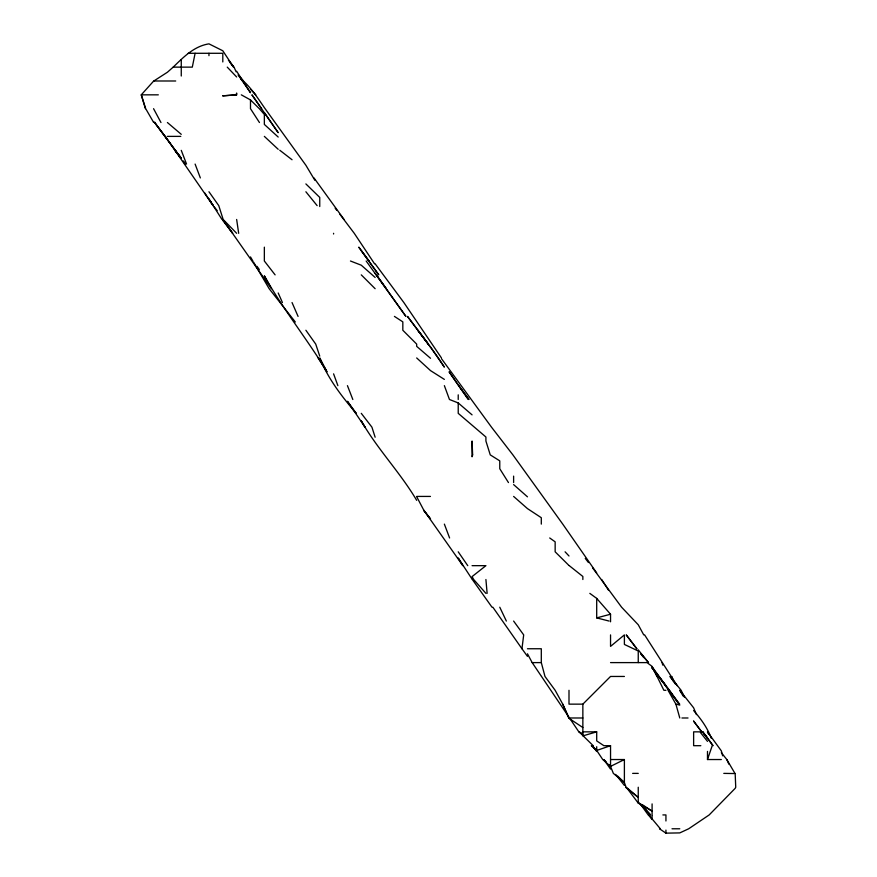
<?xml version="1.0" encoding="UTF-8"?>
<svg xmlns="http://www.w3.org/2000/svg" width="877" height="877" viewBox="0 0 877 877"><rect width="100%" height="100%" fill="white"/><g stroke="black" fill="none" stroke-linecap="round" stroke-linejoin="round"><path stroke-width="1.32" d="M527.461 656.358L521.958 648.75L523.69 634.904L513.615 621.059M195.111 53.289L192.304 67.134L173.186 67.134L167.408 72.243L153.563 81.155L141.263 94.837L145.418 108.682M236.121 94.837L236.647 93.05L236.647 94.837L222.802 95.834L236.647 94.837M721.332 759.537L707.487 759.537L712.212 745.691M568.998 690.298L568.998 704.143L582.854 704.143L610.545 676.452L624.391 676.452M173.186 67.134C183.534 57.137 194.003 46.218 208.956 43.85L222.802 50.767L233.589 67.134L230.267 62.881M596.7 751.49L592.304 745.691L596.7 750.46L602.74 759.537L610.545 766.399L624.391 759.537L624.391 782.547L626.123 787.239M541.504 676.452L578.842 731.846L582.854 734.29L579.072 731.846L593.192 745.691L591.35 745.691L596.7 750.46L610.545 745.691L610.545 766.399L613.352 773.382L624.391 782.547L617.715 776.134M610.545 745.691L603.891 745.691L596.7 740.901L596.7 731.846L582.854 735.88L582.854 704.143M589.826 593.367L596.7 598.399L596.7 617.89L610.545 614.229L610.545 621.804M652.093 819.447L648.783 814.93L660.326 828.776L659.504 828.776L665.939 833.15L679.785 832.898L688.686 828.776L709.186 814.93L735.178 788.346L735.737 787.239L735.178 773.558L723.788 773.382M188.182 53.289L222.802 53.289L222.802 61.949M153.924 80.991L175.707 80.991M158.32 94.837L141.263 94.837L145.703 108.682L153.563 122.309L155.152 122.528L153.563 122.309M167.408 136.384L180.783 136.384M416.674 496.426L430.443 496.426M472.067 565.665L485.913 565.665L472.067 576.617L473.679 579.511L485.913 593.367M527.461 648.75L541.306 648.75L541.306 662.606L544.979 676.452L555.152 690.298L562.738 704.143L568.482 716.838M527.461 653.793L532.175 662.606L541.306 662.606M610.545 662.606L647.029 662.606L652.093 666.399L663.878 690.298L665.939 690.298M568.998 717.989L582.854 717.989M681.944 717.989L688.028 717.989M582.854 731.846L596.7 731.846M700.833 745.691L693.63 745.691L693.63 731.846L699.912 731.846L707.487 741.372M610.545 759.537L624.391 759.537M632.646 773.382L638.248 773.382M662.88 814.93L665.939 814.93L665.939 820.982M672.012 828.776L679.785 828.776M668.055 690.298L675.893 704.143L679.785 705.097M596.7 617.89L609.098 621.059M350.449 261.006L361.28 265.205L375.137 277.439M472.067 414.865L458.222 402.938L449.462 399.495L444.365 385.639M241.307 94.837L250.493 99.923L259.34 108.682L264.35 114.438L264.35 124.424L278.195 137.042M627.099 788.302L638.248 803.102L652.093 811.115L642.501 804.79M241.022 78.985C250.416 86.67 257.432 97.566 264.35 107.619L305.887 165.271L314.876 180.289M394.42 316.4L402.828 321.859L402.828 330.256L416.674 344.102L416.674 346.349L430.519 358.287M444.365 379.39L430.519 370.609L416.674 357.948M568.998 718.329L582.854 727.526M240.572 78.985L243.51 80.991L238.369 74.973M549.704 537.974L555.152 541.833L555.152 551.819L568.998 565.512M279.763 150.23L292.041 159.735M569.272 565.665L582.854 576.474L582.854 579.511M625.531 787.239L638.248 797.401L627.318 788.083M167.408 122.528L181.265 134.334M513.615 484.597L527.461 496.831M513.615 496.426L527.461 508.605L541.306 517.715L541.306 524.117M305.887 183.918L319.743 197.413L319.743 206.534M264.35 136.384L278.195 149.298M361.28 274.863L375.137 288.708M606.325 762.113L603.793 759.537L610.545 769.107M608.857 764.678L610.545 766.399M236.647 233.315L223.164 219.469L218.757 205.624L208.956 191.767M250.493 89.279L255.832 94.837M227.253 67.134L236.647 76.979M638.248 801.984L650.559 814.93L640.879 804.045M596.7 598.399L610.545 614.229M565.084 551.819L568.998 555.985M640.802 653.573L648.498 662.606L638.248 649.846M693.63 710.556C700.822 718.745 707.465 727.855 711.214 738.138M228.415 60.217L234.027 67.134L236.132 71.804M305.887 191.767L317.123 205.624M213.988 206.61L217.189 210.59M221.969 219.469L208.956 198.991L213.111 205.624L167.408 139.432L154.637 122.528L181.265 158.298L178.908 155.273M295.33 322.012L269.162 288.708L253.585 262.168M721.332 752.619L726.814 759.537L734.937 773.382M154.637 122.528L181.265 158.342L174.972 150.23L177.34 153.256M423.613 510.271L430.519 518.965L423.832 510.271L416.674 496.689M592.523 567.781L621.607 607.213L638.248 624.764L643.751 634.904M657.717 675.378L652.093 667.912L669.491 690.298L679.05 704.143L658.528 676.452M615.643 774.391L624.391 785.43M652.093 667.912L665.939 685.748L652.093 666.739L657.081 676.452M665.939 686.022L679.675 704.143M640.594 653.573L643.729 657.586M335.178 208.222L336.768 210.261M339.936 214.35L354.264 233.315L374.556 263.791M375.137 263.802L403.858 302.554L441.449 357.948M275.104 274.863L264.35 261.006L264.35 247.161M174.852 150.23L181.265 158.474M636.965 648.75L626.255 634.904L636.647 648.75M375.137 273.175L405.908 316.4L366.158 261.006M585.255 558.386L588.456 562.541M222.802 220.456L232.69 233.315L222.802 219.469L271.399 288.708L264.35 275.849C282.953 309.241 307.191 339.081 327.011 371.793L318.099 357.948M361.28 413.341L371.936 427.187L375.137 437.228M238.171 74.973L250.493 92.743L236.647 71.256M361.28 250.658L378.776 274.863L358.792 247.161L369.118 261.006M165.139 136.384L167.408 139.432M458.66 385.639L468.965 399.495L458.748 385.639M491.997 607.213L472.33 579.511M423.832 510.271L462.848 565.665L458.222 558.013L472.067 579.138M257.005 266.334L259.307 269.535M441.646 358.901L491.515 427.187L512.892 454.878L562.749 524.117L596.7 572.933M468.165 399.495L449.09 371.793L458.222 385.025M376.43 274.863L386.384 288.708M640.539 804.275L648.202 814.93L652.093 818.504L652.093 815.588M677.143 685.682L644.617 634.904M344.069 219.469L313.988 177.921M305.887 330.256L315.731 344.102L319.743 356.139M675.279 683.907L670.006 676.452L681.122 690.298L684.444 697.226M261.62 108.682L251.929 94.837L278.195 132.69L264.35 112.629M458.222 551.819L467.759 565.665M521.958 648.75L492.852 607.213M213.188 205.624L204.67 192.863M532.175 662.606L541.306 676.178M416.674 500.339C400.197 472.429 377.307 449.024 361.28 420.894L365.062 427.187L347.435 401.304L356.215 413.341C341.789 396.503 328.086 378.743 319.743 357.948L325.795 369.491M259.449 122.528L250.493 108.682L250.493 99.923M601.677 579.511L608.495 590.166M508.463 482.58L499.769 468.735L499.769 460.863L490.254 454.878L485.913 441.032L485.913 437.02L458.222 413.341L458.222 402.938M250.493 256.928L252.872 261.006M683.117 696.064L679.785 690.298L693.63 707.805L696.415 714.602M153.563 108.682L160.973 122.528M708.594 734.148L707.487 731.846L721.332 750.865L722.659 755.821M499.769 607.213L506.358 621.059M726.814 759.537L728.864 764.152M278.195 292.973L282.427 302.554M292.041 302.554L298.07 316.4M562.738 704.143L568.724 717.989M347.435 385.639L352.828 399.495M181.265 150.351L186.549 164.076M444.365 524.117L449.594 537.974M195.111 164.076L200.34 177.921M333.589 373.854L337.875 385.639M671.87 676.452L673.591 681.484M675.893 704.143L679.785 717.989M662.058 662.606L662.771 665.117M236.647 219.469L238.676 233.315M485.913 579.511L487.13 593.367M707.487 751.403L707.487 759.537M665.939 830.091L665.939 833.15M652.093 803.913L652.093 814.93M638.248 662.606L638.248 651.008L624.391 644.442L624.391 634.904L610.545 646.393L610.545 634.904M638.248 787.239L638.248 803.102M596.7 746.711L596.7 750.46M513.615 476.123L513.615 482.58M458.222 394.847L458.222 399.495M333.589 233.315L333.589 234.006M208.956 53.289L208.956 55.668M181.265 59.592L181.265 76.014M472.626 454.878L472.067 456.785L472.067 441.032L472.626 454.878M707.487 737.963L702.477 731.846L713.034 745.691L707.487 737.963M428.327 344.102L407.487 316.4L430.519 347.182L417.847 330.256L428.327 344.102M701.677 731.846L693.63 721.124L701.677 731.846M707.487 738.138L702.762 731.846L707.487 738.215M438.336 357.948L430.519 347.095L444.365 367.112L438.336 357.948M185.299 164.076L183.282 161.204L185.299 164.076"/></g></svg>
